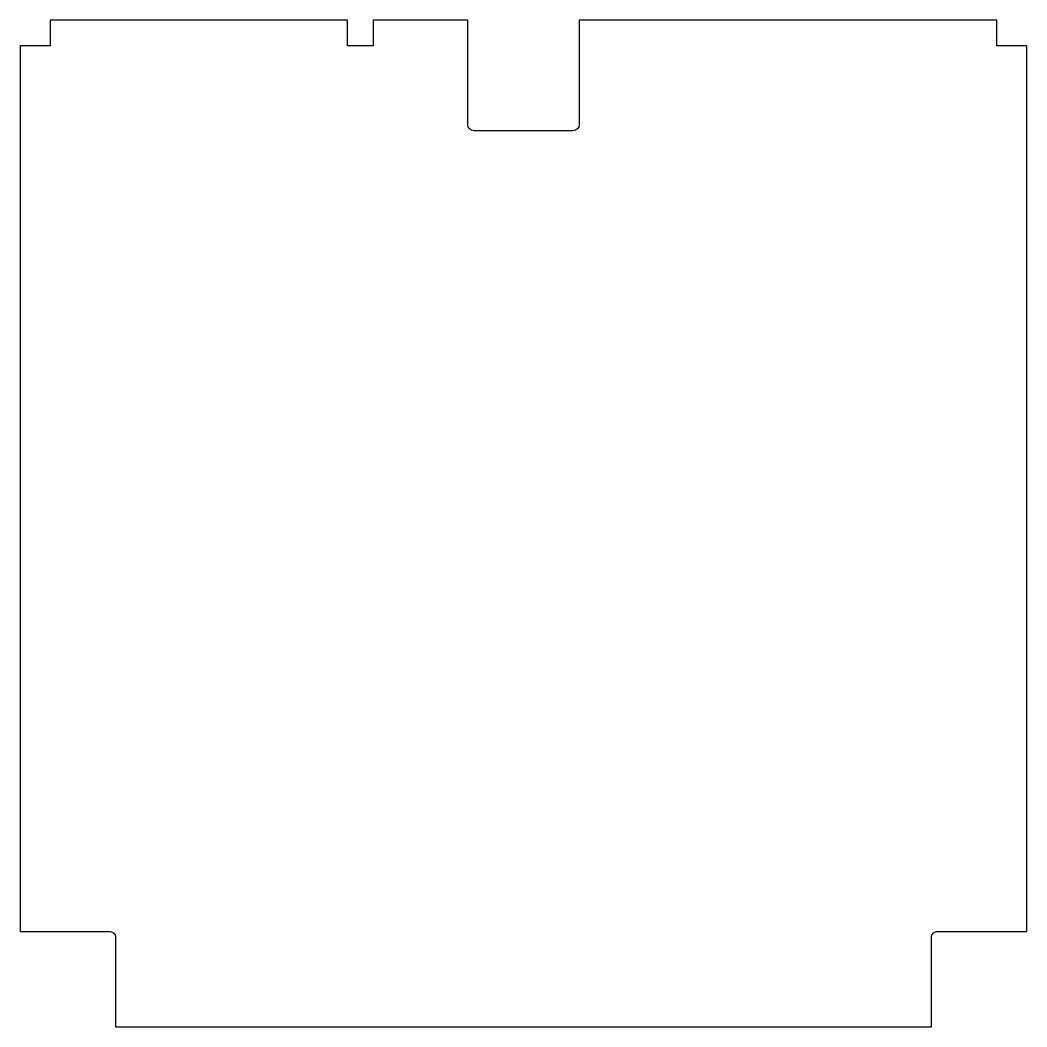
# Model space of a CAD drawing. Header units: millimetres. Extents: x -25 to 444, y 50 to 519.
import ezdxf

# ---------------------------------------------------------------- set-up
doc = ezdxf.new("R2010")
doc.units = ezdxf.units.MM
doc.layers.get('0').update_dxf_attribs({"linetype": 'CONTINUOUS'})

msp = doc.modelspace()

# ---------------------------------------------------------------- linework, layer by layer
msp.add_lwpolyline([(127.5, 519), (-11, 519), (-11, 507), (-25, 507), (-25, 94.5), (16.5, 94.5, -0.414214), (19.5, 91.5), (19.5, 50), (399.5, 50), (399.5, 91.5, -0.414214), (402.5, 94.5), (444, 94.5), (444, 507), (430, 507), (430, 519), (235.5, 519), (235.5, 470.5, -0.414214), (232.5, 467.5), (186.5, 467.5, -0.414214), (183.5, 470.5), (183.5, 519), (139.5, 519), (139.5, 507), (127.5, 507)], format="xyb", close=True)

doc.saveas('drawing.dxf')
